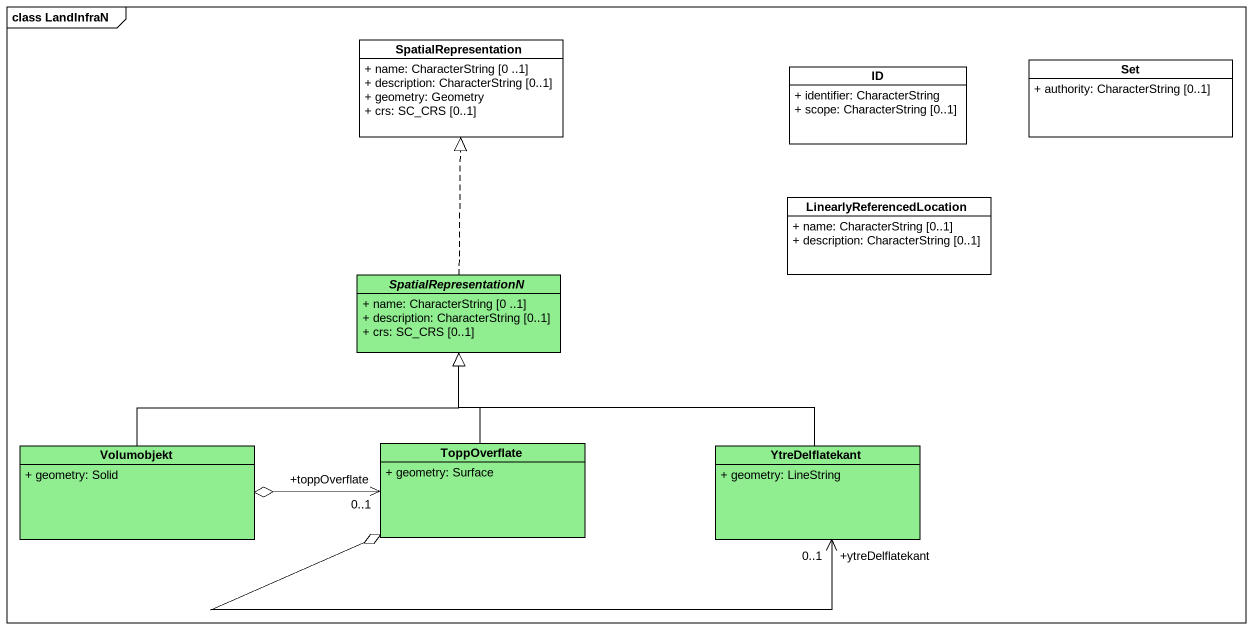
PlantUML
@startuml
mainframe class LandInfraN
hide circle
hide empty members
skinparam classAttributeIconSize 0
class SpatialRepresentation {
  + name: CharacterString [0 ..1]
  + description: CharacterString [0..1]
  + geometry: Geometry
  + crs: SC_CRS [0..1]
}
class "Set" as Set_ {
  + authority: CharacterString [0..1]
}
class ID {
  + identifier: CharacterString
  + scope: CharacterString [0..1]
}
class LinearlyReferencedLocation {
  + name: CharacterString [0..1]
  + description: CharacterString [0..1]
}
abstract class SpatialRepresentationN #90EE90 {
  + name: CharacterString [0 ..1]
  + description: CharacterString [0..1]
  + crs: SC_CRS [0..1]
}
class Volumobjekt #90EE90 {
  + geometry: Solid
}
class ToppOverflate #90EE90 {
  + geometry: Surface
}
class YtreDelflatekant #90EE90 {
  + geometry: LineString
}
SpatialRepresentationN .up.|> SpatialRepresentation
Volumobjekt -right-|> SpatialRepresentationN
ToppOverflate -up-|> SpatialRepresentationN
ToppOverflate "+toppOverflate\n0..1" <-left-o Volumobjekt
YtreDelflatekant -left-|> SpatialRepresentationN
YtreDelflatekant "+ytreDelflatekant\n0..1" <-left-o ToppOverflate
@enduml
